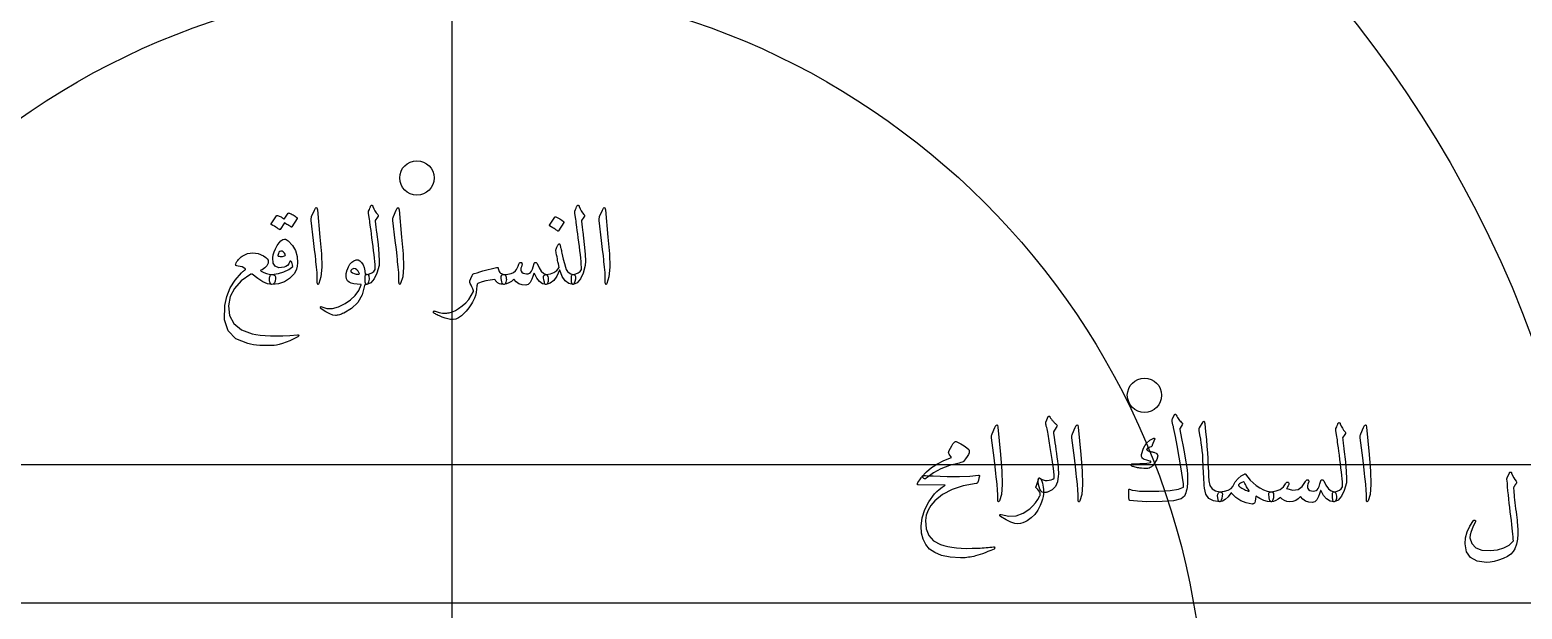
# Model space of a CAD drawing. Header units: millimetres. Extents: x -91 to 91, y -91 to 116.
# Drawn here: x -19.7 to 49.9, y 5.9 to 32.9 of the extents above; entities that cross this region are included whole.
import ezdxf

# ---------------------------------------------------------------- set-up
doc = ezdxf.new("R2010")
doc.units = ezdxf.units.MM
for name, color, linetype in [('ENGRAVE', 7, 'Continuous'), ('ENGRAVE_FINE', 8, 'Continuous'), ('TEXT', 5, 'Continuous')]:
    doc.layers.add(name, color=color, linetype=linetype)

msp = doc.modelspace()

# ---------------------------------------------------------------- linework, layer by layer
at = {"layer": 'ENGRAVE'}
msp.add_lwpolyline([(0, -81.9), (0, 81.9)], dxfattribs=at)
msp.add_lwpolyline([(0, -81.9), (0, 81.9)], dxfattribs=at)
for centre, radius in [((0, 0), 90.5359), ((0, 0), 88.1535), ((0, 0), 83.7291), ((0, 0), 81.9), ((0, 23.4034), 58.4966), ((0, 0), 53.6109), ((0, 0), 35.0931), ((-1.6431, 25.9652), 0.8), ((32.2691, 15.8302), 0.8)]:
    msp.add_circle(centre, radius, dxfattribs=at)
msp.add_arc((0, 87.485), 102.6048, 219.725372, 320.274628, dxfattribs=at)
at = {"layer": 'ENGRAVE_FINE'}
for points in [[(70.1335, 12.5914), (-70.1335, 12.5914)], [(62.5216, 6.129), (-62.5216, 6.129)]]:
    msp.add_lwpolyline(points, dxfattribs=at)
at = {"layer": 'TEXT'}
for points in [[(-6.4194, 24.4618), (-6.37, 24.5573), (-6.3303, 24.5909), (-6.3003, 24.5625), (-6.2799, 24.4721), (-6.1611, 23.2063), (-6.0904, 22.4294), (-6.0746, 21.8088), (-6.1136, 21.3444), (-6.2076, 21.0364), (-6.2247, 21.0112), (-6.2399, 20.9976), (-6.2531, 20.9957), (-6.2644, 21.0054), (-6.2735, 21.0206), (-6.2799, 21.0403), (-6.2838, 21.0645), (-6.2851, 21.0932), (-6.2851, 21.317), (-6.2954, 21.5543), (-6.3161, 21.8052), (-6.3471, 22.0697), (-6.3539, 22.1388), (-6.3742, 22.3254), (-6.4081, 22.6296), (-6.4556, 23.0513), (-6.5693, 23.9864), (-6.5718, 24.0362), (-6.5693, 24.082), (-6.5615, 24.124), (-6.5486, 24.1621)], [(-3.893, 24.4101), (-3.8582, 24.4944), (-3.831, 24.5612), (-3.8117, 24.6106), (-3.8, 24.6426), (-3.791, 24.6629), (-3.7794, 24.6774), (-3.7652, 24.6862), (-3.7484, 24.6891), (-3.7293, 24.6858), (-3.7135, 24.6762), (-3.7009, 24.66), (-3.6916, 24.6374), (-3.6486, 24.5267), (-3.5973, 24.4269), (-3.5375, 24.3381), (-3.4694, 24.2603), (-3.4503, 24.2354), (-3.4449, 24.2073), (-3.4529, 24.176), (-3.4746, 24.1414), (-3.5882, 23.9813), (-3.5805, 23.9096), (-3.5727, 23.8392), (-3.565, 23.7701), (-3.5572, 23.7023), (-3.5495, 23.6358), (-3.5417, 23.5705), (-3.534, 23.5066), (-3.5262, 23.444), (-3.4549, 22.864), (-3.4113, 22.4107), (-3.3954, 22.0839), (-3.4074, 21.8837), (-3.5049, 21.5204), (-3.6321, 21.2521), (-3.7891, 21.0787), (-3.9757, 21.0002), (-3.9809, 21.0002), (-3.986, 21.0002), (-3.9912, 21.0002), (-3.9964, 21.0002), (-4.027, 21.0293), (-4.0467, 21.0958), (-4.0555, 21.1998), (-4.0532, 21.3412), (-4.0484, 21.3935), (-4.0338, 21.4316), (-4.0096, 21.4555), (-3.9757, 21.4652), (-3.8446, 21.4914), (-3.7355, 21.5388), (-3.6483, 21.6076), (-3.5831, 21.6977), (-3.5874, 21.8059), (-3.5953, 21.9289), (-3.6068, 22.0668), (-3.6218, 22.2195), (-3.64, 22.3865), (-3.6612, 22.567), (-3.6853, 22.761), (-3.7122, 22.9686), (-3.7371, 23.1727), (-3.76, 23.3561), (-3.781, 23.5189), (-3.8, 23.661), (-3.8165, 23.7824), (-3.8298, 23.8831), (-3.8398, 23.9632), (-3.8465, 24.0226), (-3.8982, 24.3171), (-3.8998, 24.3462), (-3.8995, 24.3713), (-3.8972, 24.3926), (-3.893, 24.4101)], [(-2.6118, 24.4618), (-2.5624, 24.5573), (-2.5226, 24.5909), (-2.4926, 24.5625), (-2.4723, 24.4721), (-2.3534, 23.2063), (-2.2827, 22.4294), (-2.2669, 21.8088), (-2.306, 21.3444), (-2.3999, 21.0364), (-2.4171, 21.0112), (-2.4322, 20.9976), (-2.4455, 20.9957), (-2.4568, 21.0054), (-2.4658, 21.0206), (-2.4723, 21.0403), (-2.4761, 21.0645), (-2.4774, 21.0932), (-2.4774, 21.317), (-2.4878, 21.5543), (-2.5084, 21.8052), (-2.5394, 22.0697), (-2.5462, 22.1388), (-2.5666, 22.3254), (-2.6005, 22.6296), (-2.6479, 23.0513), (-2.7616, 23.9864), (-2.7642, 24.0362), (-2.7616, 24.082), (-2.7538, 24.124), (-2.7409, 24.1621)], [(5.7217, 24.4101), (5.7566, 24.4944), (5.7837, 24.5612), (5.8031, 24.6106), (5.8147, 24.6426), (5.8238, 24.6629), (5.8354, 24.6774), (5.8496, 24.6862), (5.8664, 24.6891), (5.8854, 24.6858), (5.9013, 24.6762), (5.9139, 24.66), (5.9232, 24.6374), (5.9662, 24.5267), (6.0175, 24.4269), (6.0772, 24.3381), (6.1454, 24.2603), (6.1644, 24.2354), (6.1699, 24.2073), (6.1618, 24.176), (6.1402, 24.1414), (6.0265, 23.9813), (6.0343, 23.9096), (6.042, 23.8392), (6.0498, 23.7701), (6.0575, 23.7023), (6.0653, 23.6358), (6.073, 23.5705), (6.0808, 23.5066), (6.0885, 23.444), (6.1599, 22.864), (6.2035, 22.4107), (6.2193, 22.0839), (6.2074, 21.8837), (6.1099, 21.5204), (5.9826, 21.2521), (5.8257, 21.0787), (5.6391, 21.0002), (5.6339, 21.0002), (5.6287, 21.0002), (5.6236, 21.0002), (5.6184, 21.0002), (5.5877, 21.0293), (5.568, 21.0958), (5.5593, 21.1998), (5.5616, 21.3412), (5.5664, 21.3935), (5.5809, 21.4316), (5.6052, 21.4555), (5.6391, 21.4652), (5.7702, 21.4914), (5.8793, 21.5388), (5.9665, 21.6076), (6.0317, 21.6977), (6.0274, 21.8059), (6.0194, 21.9289), (6.008, 22.0668), (5.993, 22.2195), (5.9747, 22.3865), (5.9536, 22.567), (5.9295, 22.761), (5.9025, 22.9686), (5.8777, 23.1727), (5.8548, 23.3561), (5.8338, 23.5189), (5.8147, 23.661), (5.7983, 23.7824), (5.785, 23.8831), (5.775, 23.9632), (5.7682, 24.0226), (5.7166, 24.3171), (5.7149, 24.3462), (5.7153, 24.3713), (5.7175, 24.3926), (5.7217, 24.4101)], [(7.003, 24.4618), (7.0524, 24.5573), (7.0921, 24.5909), (7.1222, 24.5625), (7.1425, 24.4721), (7.2613, 23.2063), (7.332, 22.4294), (7.3479, 21.8088), (7.3088, 21.3444), (7.2148, 21.0364), (7.1977, 21.0112), (7.1825, 20.9976), (7.1693, 20.9957), (7.158, 21.0054), (7.149, 21.0206), (7.1425, 21.0403), (7.1386, 21.0645), (7.1373, 21.0932), (7.1373, 21.317), (7.127, 21.5543), (7.1063, 21.8052), (7.0753, 22.0697), (7.0686, 22.1388), (7.0482, 22.3254), (7.0143, 22.6296), (6.9668, 23.0513), (6.8532, 23.9864), (6.8506, 24.0362), (6.8532, 24.082), (6.8609, 24.124), (6.8738, 24.1621)], [(-7.6439, 24.3171), (-7.6374, 24.3235), (-7.6284, 24.3274), (-7.6168, 24.3287), (-7.6026, 24.3274), (-7.5517, 24.3084), (-7.5025, 24.2874), (-7.4548, 24.2645), (-7.4088, 24.2396), (-7.3641, 24.2125), (-7.3203, 24.1828), (-7.2776, 24.1505), (-7.2357, 24.1156), (-7.2277, 24.1049), (-7.2241, 24.0936), (-7.2251, 24.0817), (-7.2306, 24.0691), (-7.4786, 23.6764), (-7.4853, 23.6713), (-7.4954, 23.6713), (-7.5086, 23.6764), (-7.5251, 23.6868), (-7.5364, 23.6963), (-7.5548, 23.7094), (-7.5803, 23.726), (-7.6129, 23.7462), (-7.6529, 23.7703), (-7.7007, 23.7985), (-7.7563, 23.831), (-7.8195, 23.8676), (-8.0159, 23.5628), (-8.0249, 23.5534), (-8.0365, 23.5512), (-8.0507, 23.556), (-8.0675, 23.568), (-8.0821, 23.5783), (-8.105, 23.5938), (-8.1363, 23.6145), (-8.176, 23.6403), (-8.2248, 23.6713), (-8.2832, 23.7074), (-8.3514, 23.7488), (-8.4292, 23.7953), (-8.4373, 23.803), (-8.4408, 23.8108), (-8.4398, 23.8185), (-8.4344, 23.8263), (-8.1812, 24.2034), (-8.1747, 24.2099), (-8.1657, 24.2138), (-8.1541, 24.2151), (-8.1399, 24.2138), (-8.0966, 24.1997), (-8.0546, 24.1834), (-8.0139, 24.1648), (-7.9745, 24.144), (-7.9364, 24.1212), (-7.8996, 24.0969), (-7.8641, 24.0709), (-7.8299, 24.0433)], [(4.7866, 24.1363), (4.7931, 24.1427), (4.8021, 24.1466), (4.8137, 24.1479), (4.8279, 24.1466), (4.9283, 24.1059), (5.023, 24.0562), (5.1118, 23.9974), (5.1947, 23.9296), (5.2028, 23.9193), (5.2064, 23.9089), (5.2054, 23.8986), (5.1999, 23.8883), (4.9571, 23.4956), (4.948, 23.4863), (4.9364, 23.484), (4.9222, 23.4888), (4.9054, 23.5008), (4.8909, 23.5111), (4.868, 23.5266), (4.8366, 23.5473), (4.7969, 23.5731), (4.7482, 23.6041), (4.6897, 23.6403), (4.6216, 23.6816), (4.5438, 23.7281), (4.5334, 23.7359), (4.5283, 23.7436), (4.5283, 23.7514), (4.5334, 23.7591)], [(-7.8092, 23.1133), (-7.7737, 23.1081), (-7.7343, 23.0926), (-7.691, 23.0668), (-7.6439, 23.0306), (-7.4421, 22.8156), (-7.3016, 22.5734), (-7.2225, 22.3041), (-7.2047, 22.0077), (-7.2206, 21.8533), (-7.2525, 21.7158), (-7.3006, 21.595), (-7.3649, 21.491), (-7.5732, 21.2763), (-7.8157, 21.1229), (-8.0924, 21.0309), (-8.4034, 21.0002), (-8.4347, 21.0077), (-8.4615, 21.0299), (-8.4838, 21.0671), (-8.5015, 21.1191), (-8.5081, 21.1478), (-8.5125, 21.1772), (-8.5146, 21.2072), (-8.5144, 21.2379), (-8.5127, 21.2682), (-8.5099, 21.2973), (-8.5062, 21.3251), (-8.5015, 21.3515), (-8.4876, 21.3974), (-8.4666, 21.4316), (-8.4386, 21.4542), (-8.4034, 21.4652), (-8.1005, 21.5059), (-7.8376, 21.5815), (-7.6148, 21.6919), (-7.4321, 21.8372), (-7.4408, 21.9098), (-7.4514, 21.9676), (-7.464, 22.0106), (-7.4786, 22.0387), (-7.496, 22.0629), (-7.5121, 22.0787), (-7.527, 22.0862), (-7.5406, 22.0852), (-7.5499, 22.082), (-7.5573, 22.0774), (-7.5628, 22.0716), (-7.5664, 22.0645), (-7.6161, 21.9625), (-7.6775, 21.8837), (-7.7504, 21.8282), (-7.835, 21.7959), (-8.0808, 21.7768), (-8.2497, 21.8437), (-8.3417, 21.9964), (-8.3569, 22.235), (-8.3362, 22.3719), (-8.2949, 22.514), (-8.2329, 22.6612), (-8.1502, 22.8137), (-8.063, 22.9448), (-7.9771, 23.0384), (-7.8925, 23.0946), (-7.8092, 23.1133)], [(-8.7908, 22.328), (-8.6898, 22.2586), (-8.6191, 22.1898), (-8.5787, 22.1217), (-8.5687, 22.0542), (-8.5777, 21.9909), (-8.5997, 21.9302), (-8.6346, 21.8721), (-8.6823, 21.8165), (-8.7372, 21.7658), (-8.7934, 21.7222), (-8.8509, 21.6858), (-8.9097, 21.6564), (-8.9248, 21.6502), (-8.929, 21.6422), (-8.9223, 21.6321), (-8.9045, 21.6202), (-8.7802, 21.5543), (-8.6552, 21.5065), (-8.5296, 21.4768), (-8.4034, 21.4652), (-8.3207, 21.4497), (-8.2639, 21.4135), (-8.2329, 21.3567), (-8.2277, 21.2792), (-8.2464, 21.1572), (-8.2819, 21.07), (-8.3343, 21.0177), (-8.4034, 21.0002), (-8.5984, 21.0299), (-8.8167, 21.1191), (-9.0582, 21.2676), (-9.323, 21.4755), (-9.3388, 21.4833), (-9.3553, 21.4859), (-9.3724, 21.4833), (-9.3901, 21.4755), (-9.829, 21.1646), (-10.1483, 20.8155), (-10.3482, 20.4284), (-10.4286, 20.0031), (-10.3769, 19.5417), (-10.1754, 19.17), (-9.8241, 18.8881), (-9.323, 18.696), (-9.1475, 18.6589), (-8.9465, 18.6301), (-8.72, 18.6098), (-8.4679, 18.5978), (-8.1907, 18.5949), (-7.8886, 18.6017), (-7.5617, 18.6182), (-7.2099, 18.6443), (-7.1847, 18.6469), (-7.166, 18.6443), (-7.1537, 18.6366), (-7.1479, 18.6237), (-7.1489, 18.6078), (-7.1569, 18.5914), (-7.1721, 18.5743), (-7.1944, 18.5565), (-7.2884, 18.5), (-7.4101, 18.439), (-7.5596, 18.3734), (-7.7369, 18.3033), (-7.9132, 18.2397), (-8.065, 18.1936), (-8.1922, 18.1648), (-8.2949, 18.1535), (-8.4702, 18.1458), (-8.6397, 18.1432), (-8.8034, 18.1458), (-8.9613, 18.1535), (-9.1131, 18.1664), (-9.2584, 18.1845), (-9.3973, 18.2078), (-9.5296, 18.2362), (-10.0747, 18.4635), (-10.4338, 18.8355), (-10.6068, 19.3521), (-10.5939, 20.0134), (-10.4993, 20.4416), (-10.3395, 20.8375), (-10.1144, 21.2011), (-9.8241, 21.5324), (-9.7968, 21.5569), (-9.7718, 21.5789), (-9.7491, 21.5982), (-9.7286, 21.615), (-9.7103, 21.6299), (-9.6943, 21.6435), (-9.6806, 21.6557), (-9.6691, 21.6667), (-9.6481, 21.6858), (-9.6368, 21.7016), (-9.6352, 21.7142), (-9.6433, 21.7235), (-9.7124, 21.7742), (-9.7905, 21.8127), (-9.8777, 21.8388), (-9.974, 21.8527), (-10.0353, 21.8643), (-10.0747, 21.8837), (-10.0921, 21.9108), (-10.0876, 21.9457), (-10.0602, 22.0056), (-10.0295, 22.0613), (-9.9956, 22.1128), (-9.9585, 22.1601), (-9.9184, 22.2038), (-9.8758, 22.2447), (-9.8306, 22.2826), (-9.7828, 22.3177), (-9.5367, 22.4346), (-9.2894, 22.4752), (-9.0408, 22.4397), (-8.7908, 22.328)], [(-7.9797, 22.5553), (-8.031, 22.5408), (-8.0714, 22.5024), (-8.1008, 22.4401), (-8.1192, 22.3538), (-8.1189, 22.3403), (-8.1179, 22.3306), (-8.1163, 22.3248), (-8.114, 22.3228), (-8.062, 22.3102), (-8.0094, 22.3035), (-7.9561, 22.3025), (-7.9022, 22.3073), (-7.8547, 22.3174), (-7.8157, 22.3319), (-7.785, 22.3509), (-7.7627, 22.3745), (-7.8208, 22.4575), (-7.8764, 22.5153), (-7.9293, 22.5479), (-7.9797, 22.5553)], [(4.8331, 22.5915), (4.8344, 22.6144), (4.8434, 22.647), (4.8602, 22.6893), (4.8848, 22.7413), (4.9109, 22.7907), (4.9325, 22.8304), (4.9497, 22.8605), (4.9623, 22.8808), (4.9861, 22.897), (5.0062, 22.8937), (5.0223, 22.8711), (5.0346, 22.8292), (5.0406, 22.8006), (5.0481, 22.7665), (5.0573, 22.727), (5.0682, 22.6819), (5.08, 22.6317), (5.0921, 22.5766), (5.1045, 22.5167), (5.1172, 22.452), (5.1783, 22.1821), (5.2322, 21.9664), (5.279, 21.8049), (5.3187, 21.6977), (5.3775, 21.6037), (5.4505, 21.5337), (5.5377, 21.4875), (5.6391, 21.4652), (5.6681, 21.4594), (5.6933, 21.4471), (5.7146, 21.4284), (5.7321, 21.4032), (5.7463, 21.3703), (5.7527, 21.3335), (5.7514, 21.2928), (5.7424, 21.2482), (5.7185, 21.1397), (5.6933, 21.0622), (5.6668, 21.0157), (5.6391, 21.0002), (5.434, 21.0451), (5.2632, 21.1694), (5.1266, 21.3732), (5.0243, 21.6564), (5.0194, 21.6664), (5.0152, 21.6706), (5.0117, 21.669), (5.0088, 21.6615), (4.8841, 21.3877), (4.7375, 21.1862), (4.569, 21.0571), (4.3784, 21.0002), (4.3568, 21.0022), (4.3384, 21.0131), (4.3232, 21.0332), (4.3113, 21.0622), (4.3006, 21.1039), (4.2893, 21.1565), (4.2774, 21.2201), (4.2648, 21.2947), (4.2622, 21.3674), (4.2803, 21.42), (4.319, 21.4526), (4.3784, 21.4652), (4.577, 21.4907), (4.744, 21.5517), (4.8793, 21.6483), (4.9829, 21.7804), (4.9849, 21.7972), (4.9803, 21.832), (4.9694, 21.885), (4.9519, 21.956), (4.9411, 21.9999), (4.9293, 22.0542), (4.9166, 22.1188), (4.9028, 22.1937), (4.8878, 22.2786), (4.8712, 22.3732), (4.853, 22.4775), (4.8331, 22.5915)], [(-4.079, 20.9434), (-4.2001, 20.5181), (-4.4032, 20.162), (-4.6884, 19.8749), (-5.0555, 19.657), (-5.1068, 19.6348), (-5.1575, 19.615), (-5.2076, 19.5974), (-5.257, 19.582), (-5.3054, 19.5693), (-5.3526, 19.5594), (-5.3984, 19.5525), (-5.443, 19.5485), (-5.5541, 19.5643), (-5.7013, 19.6221), (-5.8847, 19.7219), (-6.1043, 19.8636), (-6.1279, 19.884), (-6.1417, 19.9036), (-6.1459, 19.9227), (-6.1404, 19.9411), (-6.1282, 19.9553), (-6.112, 19.9618), (-6.092, 19.9605), (-6.0681, 19.9514), (-5.8398, 19.8775), (-5.5838, 19.8778), (-5.2999, 19.9524), (-4.9883, 20.1013), (-4.7339, 20.274), (-4.5234, 20.4771), (-4.3567, 20.7106), (-4.234, 20.9744), (-4.235, 20.9838), (-4.2379, 20.9912), (-4.2427, 20.9967), (-4.2495, 21.0002), (-4.4274, 21.0106), (-4.5789, 21.0312), (-4.7039, 21.0622), (-4.8023, 21.1036), (-4.8785, 21.1675), (-4.9263, 21.256), (-4.9457, 21.369), (-4.9367, 21.5065), (-4.9338, 21.5248), (-4.9302, 21.5434), (-4.926, 21.5622), (-4.9212, 21.5815), (-4.9157, 21.6013), (-4.9095, 21.6221), (-4.9028, 21.6439), (-4.8953, 21.6667), (-4.8346, 21.8143), (-4.761, 21.9366), (-4.6745, 22.0338), (-4.575, 22.1058), (-4.4733, 22.1452), (-4.38, 22.1446), (-4.2951, 22.1039), (-4.2185, 22.0232), (-4.1517, 21.9108), (-4.101, 21.7804), (-4.0664, 21.6318), (-4.048, 21.4652), (-4.0379, 21.4654), (-4.028, 21.4659), (-4.0185, 21.4667), (-4.0093, 21.4678), (-4.0001, 21.4689), (-3.9906, 21.4697), (-3.9807, 21.4702), (-3.9705, 21.4704), (-3.9357, 21.4629), (-3.9085, 21.4407), (-3.8892, 21.4035), (-3.8775, 21.3515), (-3.8727, 21.2944), (-3.8737, 21.2366), (-3.8805, 21.1781), (-3.893, 21.1191), (-3.9095, 21.0671), (-3.9279, 21.0299), (-3.9483, 21.0077), (-3.9705, 21.0002), (-4.0687, 21.0002), (-4.0693, 20.9909), (-4.0713, 20.9783), (-4.0745, 20.9624), (-4.079, 20.9434)], [(-4.327, 21.522), (-4.3813, 21.6167), (-4.4407, 21.6835), (-4.5053, 21.7226), (-4.575, 21.7339), (-4.6167, 21.7229), (-4.6538, 21.7054), (-4.6864, 21.6816), (-4.7145, 21.6512), (-4.7236, 21.6351), (-4.7248, 21.6176), (-4.7184, 21.5989), (-4.7042, 21.5789), (-4.6509, 21.532), (-4.5737, 21.5001), (-4.4727, 21.483), (-4.3477, 21.4807), (-4.3348, 21.4833), (-4.327, 21.491), (-4.3244, 21.504), (-4.327, 21.522)], [(2.4255, 21.0002), (2.3445, 21.0038), (2.2718, 21.0144), (2.2076, 21.0322), (2.1517, 21.0571), (2.1267, 21.0713), (2.1033, 21.0881), (2.0815, 21.1074), (2.0613, 21.1294), (2.0421, 21.1533), (2.0232, 21.1785), (2.0046, 21.2049), (1.9864, 21.2327), (1.7707, 21.2004), (1.5731, 21.1604), (1.3935, 21.1126), (1.2321, 21.0571), (1.1982, 21.038), (1.174, 21.0119), (1.1594, 20.9786), (1.1546, 20.9382), (1.1417, 20.7726), (1.1184, 20.6218), (1.0848, 20.4858), (1.0409, 20.3648), (0.9975, 20.2701), (0.9499, 20.1775), (0.898, 20.0867), (0.842, 19.9979), (0.7818, 19.9114), (0.7174, 19.8274), (0.6488, 19.7461), (0.5759, 19.6673), (0.4342, 19.5339), (0.2982, 19.4387), (0.1681, 19.3815), (0.0438, 19.3625), (-0.0754, 19.3692), (-0.2003, 19.3896), (-0.3311, 19.4235), (-0.4677, 19.471), (-0.5345, 19.4989), (-0.5956, 19.5259), (-0.6508, 19.5518), (-0.7002, 19.5769), (-0.7441, 19.6006), (-0.7828, 19.6227), (-0.8164, 19.6432), (-0.8448, 19.6621), (-0.862, 19.6783), (-0.872, 19.6957), (-0.8749, 19.7144), (-0.8707, 19.7344), (-0.8603, 19.7509), (-0.8448, 19.759), (-0.8242, 19.7587), (-0.7983, 19.7499), (-0.6973, 19.7135), (-0.6059, 19.6867), (-0.5242, 19.6695), (-0.4522, 19.6621), (-0.4149, 19.6602), (-0.3753, 19.6595), (-0.3335, 19.6602), (-0.2894, 19.6621), (-0.2431, 19.6653), (-0.1945, 19.6699), (-0.1437, 19.6757), (-0.0905, 19.6828), (0.0218, 19.7138), (0.1523, 19.7758), (0.3008, 19.8688), (0.4674, 19.9928), (0.6318, 20.1394), (0.7736, 20.3002), (0.8927, 20.4752), (0.9893, 20.6644), (0.9931, 20.6722), (0.9944, 20.6799), (0.9931, 20.6877), (0.9893, 20.6954), (0.9602, 20.7962), (0.9247, 20.8866), (0.8827, 20.9666), (0.8343, 21.0364), (0.8207, 21.0816), (0.8317, 21.1604), (0.8672, 21.2728), (0.9273, 21.4187), (0.945, 21.4471), (0.9673, 21.4704), (0.9941, 21.4885), (1.0254, 21.5014), (1.1614, 21.5443), (1.2954, 21.5853), (1.4274, 21.6244), (1.5576, 21.6615), (1.6864, 21.6964), (1.8146, 21.7287), (1.9421, 21.7584), (2.069, 21.7855), (2.0994, 21.7888), (2.1233, 21.7829), (2.1407, 21.7681), (2.1517, 21.7442), (2.162, 21.6899), (2.1775, 21.6409), (2.1982, 21.597), (2.224, 21.5582), (2.2579, 21.5272), (2.3028, 21.5014), (2.3587, 21.4807), (2.4255, 21.4652), (2.4585, 21.4513), (2.4849, 21.4252), (2.505, 21.3867), (2.5185, 21.336), (2.5256, 21.2792), (2.5263, 21.2224), (2.5205, 21.1656), (2.5082, 21.1087), (2.4914, 21.0613), (2.472, 21.0274), (2.4501, 21.007), (2.4255, 21.0002)], [(2.4152, 21.4652), (2.5941, 21.4755), (2.7433, 21.5065), (2.8627, 21.5582), (2.9525, 21.6305), (2.9932, 21.687), (3.0326, 21.7584), (3.0707, 21.8446), (3.1075, 21.9457), (3.1211, 21.9757), (3.1359, 21.9986), (3.1521, 22.0145), (3.1695, 22.0232), (3.1915, 22.0277), (3.2108, 22.0258), (3.2276, 22.0174), (3.2418, 22.0025), (3.2541, 21.9806), (3.2599, 21.956), (3.2593, 21.9289), (3.2522, 21.8992), (3.2257, 21.8227), (3.2082, 21.7584), (3.1998, 21.7064), (3.2005, 21.6667), (3.2179, 21.6102), (3.2547, 21.5647), (3.3109, 21.5301), (3.3865, 21.5065), (3.4704, 21.4956), (3.5415, 21.4988), (3.5996, 21.5162), (3.6448, 21.5479), (3.6926, 21.6115), (3.7378, 21.7042), (3.7804, 21.8259), (3.8205, 21.9767), (3.8266, 21.9948), (3.8398, 22.0077), (3.8602, 22.0154), (3.8876, 22.018), (3.9135, 22.0154), (3.9341, 22.0077), (3.9496, 21.9948), (3.96, 21.9767), (4.0543, 21.7645), (4.1563, 21.6086), (4.2661, 21.5088), (4.3836, 21.4652), (4.4104, 21.4529), (4.434, 21.4213), (4.4543, 21.3703), (4.4714, 21.2999), (4.4785, 21.244), (4.4792, 21.1901), (4.4734, 21.1381), (4.4611, 21.0881), (4.4466, 21.0496), (4.4288, 21.0222), (4.4078, 21.0057), (4.3836, 21.0002), (4.2176, 21.0322), (4.071, 21.1281), (3.9438, 21.2879), (3.836, 21.5117), (3.8305, 21.5233), (3.8243, 21.5272), (3.8176, 21.5233), (3.8101, 21.5117), (3.764, 21.3687), (3.7184, 21.2495), (3.6735, 21.1543), (3.6293, 21.0829), (3.5857, 21.0348), (3.5376, 20.9989), (3.485, 20.9754), (3.4278, 20.9641), (3.258, 20.9754), (3.1101, 21.0248), (2.9841, 21.1123), (2.8802, 21.2379), (2.762, 21.1378), (2.6451, 21.0648), (2.5295, 21.019), (2.4152, 21.0002), (2.3858, 21.0073), (2.3597, 21.0286), (2.3367, 21.0642), (2.317, 21.1139), (2.2825, 21.2676), (2.2873, 21.3774), (2.3316, 21.4433), (2.4152, 21.4652)], [(27.8182, 14.8589), (27.8305, 14.8563), (27.8414, 14.8486), (27.8511, 14.8356), (27.8595, 14.8176), (27.8724, 14.7901), (27.8957, 14.7543), (27.9293, 14.71), (27.9732, 14.6574), (27.9987, 14.6295), (28.0236, 14.6025), (28.0478, 14.5765), (28.0713, 14.5515), (28.0946, 14.5277), (28.1178, 14.5056), (28.1411, 14.4851), (28.1643, 14.4662), (28.1853, 14.4398), (28.1915, 14.4068), (28.1827, 14.3674), (28.1592, 14.3216), (28.0248, 14.1201), (28.0318, 14.0503), (28.0423, 13.9651), (28.0563, 13.8643), (28.0739, 13.7481), (28.0941, 13.6157), (28.1159, 13.4665), (28.1393, 13.3006), (28.1643, 13.1178), (28.1905, 12.9363), (28.2121, 12.7691), (28.2292, 12.616), (28.2418, 12.4772), (28.2502, 12.3525), (28.2547, 12.2421), (28.2554, 12.1459), (28.2522, 12.0638), (28.2073, 11.7848), (28.114, 11.5679), (27.9722, 11.4129), (27.782, 11.3199), (27.7515, 11.3105), (27.722, 11.3031), (27.6934, 11.2976), (27.6658, 11.294), (27.6391, 11.2921), (27.6135, 11.2915), (27.5888, 11.2921), (27.565, 11.294), (27.4975, 11.3163), (27.4397, 11.3677), (27.3916, 11.4481), (27.3532, 11.5575), (27.3267, 11.6747), (27.3145, 11.7784), (27.3164, 11.8685), (27.3325, 11.945), (27.3383, 11.9586), (27.3455, 11.9683), (27.3538, 11.9741), (27.3635, 11.976), (27.3758, 11.9747), (27.3868, 11.9708), (27.3965, 11.9644), (27.4049, 11.9553), (27.4717, 11.9105), (27.5482, 11.8791), (27.6345, 11.8614), (27.7304, 11.8572), (27.8308, 11.8675), (27.9202, 11.8882), (27.9987, 11.9192), (28.0662, 11.9605), (28.06, 12.1161), (28.0261, 12.4074), (27.9645, 12.8343), (27.875, 13.3968), (27.7717, 14.0219), (27.7581, 14.1049), (27.7433, 14.1834), (27.7271, 14.2573), (27.7097, 14.3267), (27.7002, 14.3615), (27.6923, 14.3933), (27.686, 14.4222), (27.6813, 14.4482), (27.6776, 14.4709), (27.6742, 14.4901), (27.6711, 14.5058), (27.6684, 14.5179), (27.6651, 14.545), (27.6658, 14.5696), (27.6703, 14.5915), (27.6787, 14.6109), (27.782, 14.8331), (27.7901, 14.8444), (27.7988, 14.8524), (27.8082, 14.8573), (27.8182, 14.8589)], [(33.7493, 14.9054), (33.7783, 14.85), (33.8087, 14.7975), (33.8403, 14.748), (33.8733, 14.7013), (33.9078, 14.6576), (33.9443, 14.6167), (33.9827, 14.5788), (34.0231, 14.5437), (34.0386, 14.524), (34.0438, 14.5011), (34.0386, 14.475), (34.0231, 14.4456), (33.9301, 14.2906), (33.9211, 14.2738), (33.9146, 14.2596), (33.9107, 14.248), (33.9094, 14.2389), (33.9944, 13.8199), (34.0683, 13.4413), (34.1313, 13.1031), (34.1833, 12.8052), (34.2239, 12.548), (34.253, 12.3318), (34.2704, 12.1567), (34.2762, 12.0225), (34.2762, 11.7693), (34.2717, 11.6891), (34.2633, 11.6085), (34.2511, 11.5277), (34.2349, 11.4464), (34.2146, 11.3649), (34.1897, 11.2831), (34.1603, 11.2009), (34.1264, 11.1184), (33.9708, 10.996), (33.6279, 10.913), (33.0977, 10.8694), (32.3802, 10.8652), (32.1561, 10.873), (31.9488, 10.8859), (31.7582, 10.904), (31.5845, 10.9272), (31.5687, 10.934), (31.5574, 10.944), (31.5506, 10.9572), (31.5484, 10.9737), (31.5437, 11.0528), (31.54, 11.1248), (31.5372, 11.1897), (31.5354, 11.2475), (31.5346, 11.2989), (31.5348, 11.3444), (31.5359, 11.3841), (31.538, 11.418), (31.5403, 11.4371), (31.5471, 11.4477), (31.5584, 11.45), (31.5742, 11.4439), (31.695, 11.4074), (31.8506, 11.3806), (32.0411, 11.3635), (32.2665, 11.356), (32.9398, 11.3564), (33.4664, 11.3883), (33.8465, 11.4519), (34.0799, 11.5472), (34.0796, 11.7044), (34.0476, 11.9902), (33.984, 12.4045), (33.8888, 12.9473), (33.789, 13.4907), (33.7118, 13.9018), (33.6572, 14.1805), (33.6253, 14.3267), (33.6153, 14.3668), (33.6059, 14.4042), (33.5972, 14.4391), (33.5891, 14.4714), (33.5817, 14.5008), (33.5749, 14.5269), (33.5688, 14.5499), (33.5633, 14.5696), (33.5542, 14.6125), (33.5529, 14.6535), (33.5594, 14.6926), (33.5736, 14.7297), (33.6718, 14.9261), (33.6798, 14.9393), (33.6886, 14.948), (33.6979, 14.9522), (33.7079, 14.9519), (33.7202, 14.9451), (33.7312, 14.9351), (33.7409, 14.9219), (33.7493, 14.9054)], [(34.9996, 14.5851), (35.0096, 14.6006), (35.0189, 14.6109), (35.0276, 14.6161), (35.0357, 14.6161), (35.048, 14.6093), (35.059, 14.5889), (35.0687, 14.555), (35.077, 14.5076), (35.1197, 14.1217), (35.1545, 13.7649), (35.1817, 13.4371), (35.201, 13.1385), (35.2135, 12.883), (35.2249, 12.6541), (35.2354, 12.4516), (35.245, 12.2757), (35.2532, 12.1262), (35.2598, 12.0031), (35.2648, 11.9066), (35.2682, 11.8365), (35.3141, 11.6266), (35.4155, 11.4723), (35.5724, 11.3735), (35.7849, 11.3302), (35.8439, 11.3147), (35.8817, 11.2785), (35.8982, 11.2217), (35.8933, 11.1442), (35.8691, 11.0222), (35.843, 10.935), (35.8149, 10.8827), (35.7849, 10.8652), (35.4858, 10.9046), (35.2656, 11.0228), (35.1242, 11.2198), (35.0615, 11.4955), (35.0517, 11.6274), (35.0428, 11.7597), (35.0349, 11.8922), (35.028, 12.0251), (35.0217, 12.1583), (35.0157, 12.2918), (35.01, 12.4256), (35.0047, 12.5598), (34.995, 12.8157), (34.9815, 13.0461), (34.964, 13.251), (34.9427, 13.4304), (34.9175, 13.6026), (34.8885, 13.7862), (34.8555, 13.9811), (34.8187, 14.1872), (34.8139, 14.2244), (34.8149, 14.2583), (34.8216, 14.289), (34.8342, 14.3164)], [(25.2918, 14.3267), (25.3412, 14.4223), (25.3809, 14.4559), (25.4109, 14.4275), (25.4313, 14.3371), (25.5501, 13.0713), (25.6208, 12.2944), (25.6366, 11.6738), (25.5976, 11.2094), (25.5036, 10.9014), (25.4865, 10.8762), (25.4713, 10.8626), (25.4581, 10.8607), (25.4468, 10.8704), (25.4377, 10.8856), (25.4313, 10.9053), (25.4274, 10.9295), (25.4261, 10.9582), (25.4261, 11.182), (25.4158, 11.4193), (25.3951, 11.6702), (25.3641, 11.9347), (25.3573, 12.0038), (25.337, 12.1904), (25.3031, 12.4946), (25.2556, 12.9163), (25.142, 13.8514), (25.1394, 13.9012), (25.142, 13.947), (25.1497, 13.989), (25.1626, 14.0271)], [(29.0375, 14.3267), (29.0869, 14.4223), (29.1266, 14.4559), (29.1566, 14.4275), (29.177, 14.3371), (29.2958, 13.0713), (29.3665, 12.2944), (29.3823, 11.6738), (29.3433, 11.2094), (29.2493, 10.9014), (29.2322, 10.8762), (29.217, 10.8626), (29.2038, 10.8607), (29.1925, 10.8704), (29.1834, 10.8856), (29.177, 10.9053), (29.1731, 10.9295), (29.1718, 10.9582), (29.1718, 11.182), (29.1615, 11.4193), (29.1408, 11.6702), (29.1098, 11.9347), (29.103, 12.0038), (29.0827, 12.1904), (29.0488, 12.4946), (29.0013, 12.9163), (28.8876, 13.8514), (28.8851, 13.9012), (28.8876, 13.947), (28.8954, 13.989), (28.9083, 14.0271)], [(41.1941, 14.2751), (41.229, 14.3594), (41.2561, 14.4262), (41.2755, 14.4756), (41.2871, 14.5076), (41.2962, 14.5279), (41.3078, 14.5424), (41.322, 14.5512), (41.3388, 14.5541), (41.3578, 14.5508), (41.3737, 14.5411), (41.3863, 14.525), (41.3956, 14.5024), (41.4386, 14.3916), (41.4899, 14.2919), (41.5496, 14.2031), (41.6178, 14.1253), (41.6368, 14.1004), (41.6423, 14.0723), (41.6342, 14.041), (41.6126, 14.0064), (41.4989, 13.8463), (41.5067, 13.7746), (41.5144, 13.7042), (41.5222, 13.6351), (41.5299, 13.5673), (41.5377, 13.5008), (41.5454, 13.4355), (41.5532, 13.3716), (41.5609, 13.309), (41.6323, 12.729), (41.6759, 12.2757), (41.6917, 11.9489), (41.6798, 11.7487), (41.5823, 11.3854), (41.455, 11.1171), (41.2981, 10.9437), (41.1115, 10.8652), (41.1063, 10.8652), (41.1011, 10.8652), (41.096, 10.8652), (41.0908, 10.8652), (41.0601, 10.8943), (41.0404, 10.9608), (41.0317, 11.0648), (41.034, 11.2062), (41.0388, 11.2585), (41.0533, 11.2966), (41.0776, 11.3205), (41.1115, 11.3302), (41.2426, 11.3564), (41.3517, 11.4038), (41.4389, 11.4726), (41.5041, 11.5627), (41.4998, 11.6709), (41.4918, 11.7939), (41.4804, 11.9318), (41.4654, 12.0845), (41.4471, 12.2514), (41.426, 12.4319), (41.4019, 12.626), (41.375, 12.8336), (41.3501, 13.0377), (41.3272, 13.2211), (41.3062, 13.3839), (41.2871, 13.5259), (41.2707, 13.6474), (41.2574, 13.7481), (41.2474, 13.8282), (41.2406, 13.8876), (41.189, 14.1821), (41.1873, 14.2111), (41.1877, 14.2363), (41.1899, 14.2576), (41.1941, 14.2751)], [(42.4754, 14.3267), (42.5248, 14.4223), (42.5645, 14.4559), (42.5946, 14.4275), (42.6149, 14.3371), (42.7337, 13.0713), (42.8044, 12.2944), (42.8203, 11.6738), (42.7812, 11.2094), (42.6872, 10.9014), (42.6701, 10.8762), (42.6549, 10.8626), (42.6417, 10.8607), (42.6304, 10.8704), (42.6214, 10.8856), (42.6149, 10.9053), (42.611, 10.9295), (42.6097, 10.9582), (42.6097, 11.182), (42.5994, 11.4193), (42.5787, 11.6702), (42.5477, 11.9347), (42.541, 12.0038), (42.5206, 12.1904), (42.4867, 12.4946), (42.4392, 12.9163), (42.3256, 13.8514), (42.323, 13.9012), (42.3256, 13.947), (42.3333, 13.989), (42.3462, 14.0271)], [(23.6334, 12.6683), (23.1819, 12.5505), (22.7835, 12.3984), (22.438, 12.212), (22.1454, 11.9915), (22.1005, 11.9576), (22.0589, 11.9385), (22.0205, 11.9344), (21.9853, 11.945), (21.9443, 11.9938), (21.9504, 12.0625), (22.0037, 12.1513), (22.1041, 12.2602), (22.3414, 12.4571), (22.6143, 12.6347), (22.9226, 12.793), (23.2665, 12.9318), (23.1684, 13.0765), (23.15, 13.1126), (23.1413, 13.1488), (23.1422, 13.185), (23.1529, 13.2211), (23.2223, 13.359), (23.2859, 13.473), (23.3437, 13.5631), (23.3957, 13.6293), (23.429, 13.6606), (23.4616, 13.6771), (23.4935, 13.6787), (23.5249, 13.6654), (23.7067, 13.5628), (23.8594, 13.4665), (23.9831, 13.3768), (24.0777, 13.2935), (24.0961, 13.2667), (24.1048, 13.2327), (24.1038, 13.1917), (24.0932, 13.1436), (24.0599, 13.0684), (24.0066, 12.977), (23.9333, 12.8695), (23.84, 12.7458), (23.8155, 12.7274), (23.7729, 12.7084), (23.7121, 12.6887), (23.6334, 12.6683)], [(32.7108, 13.8308), (32.7205, 13.8295), (32.7289, 13.8256), (32.736, 13.8191), (32.7418, 13.8101), (32.7437, 13.802), (32.7444, 13.7933), (32.7437, 13.7839), (32.7418, 13.7739), (32.6333, 13.5001), (32.6201, 13.4723), (32.6062, 13.451), (32.5917, 13.4362), (32.5765, 13.4278), (32.5116, 13.4094), (32.4564, 13.3852), (32.4108, 13.3551), (32.375, 13.3193), (32.3679, 13.3006), (32.3776, 13.2805), (32.4041, 13.2592), (32.4473, 13.2366), (32.4762, 13.2266), (32.5061, 13.2172), (32.5369, 13.2085), (32.5687, 13.2005), (32.6018, 13.193), (32.6365, 13.1862), (32.6729, 13.1801), (32.7108, 13.1746), (32.8419, 13.1201), (32.8839, 13.008), (32.8367, 12.8385), (32.7005, 12.6115), (32.6443, 12.544), (32.5894, 12.4914), (32.5358, 12.4536), (32.4835, 12.4307), (32.426, 12.4187), (32.3466, 12.4139), (32.2452, 12.4161), (32.1218, 12.4255), (32.0589, 12.4316), (31.9991, 12.4397), (31.9426, 12.4497), (31.8893, 12.4617), (31.8393, 12.4746), (31.7925, 12.4875), (31.7489, 12.5004), (31.7085, 12.5133), (31.6837, 12.5272), (31.6659, 12.543), (31.6552, 12.5608), (31.6517, 12.5805), (31.6549, 12.6008), (31.6646, 12.6154), (31.6808, 12.6241), (31.7034, 12.627), (31.7754, 12.6318), (31.8571, 12.636), (31.9484, 12.6396), (32.0495, 12.6425), (32.2381, 12.648), (32.3853, 12.6593), (32.4912, 12.6764), (32.5558, 12.6993), (32.5642, 12.7054), (32.5687, 12.7135), (32.5694, 12.7235), (32.5662, 12.7355), (32.5616, 12.7429), (32.5532, 12.7497), (32.541, 12.7558), (32.5248, 12.7613), (32.375, 12.7975), (32.3124, 12.8156), (32.2587, 12.8388), (32.2142, 12.8672), (32.1787, 12.9008), (32.1486, 12.9402), (32.1309, 12.9809), (32.1254, 13.0229), (32.1322, 13.0661), (32.2265, 13.358), (32.3543, 13.5828), (32.5158, 13.7403), (32.7108, 13.8308)], [(22.4141, 12.069), (23.077, 12.0458), (23.6501, 12.0432), (24.1335, 12.0613), (24.5272, 12.1), (24.5393, 12.1015), (24.5498, 12.1006), (24.5586, 12.0976), (24.5659, 12.0923), (24.5712, 12.085), (24.5743, 12.0761), (24.5751, 12.0656), (24.5737, 12.0535), (24.5635, 12.0064), (24.5536, 11.9631), (24.5441, 11.9237), (24.5349, 11.8882), (24.526, 11.8565), (24.5175, 11.8288), (24.5092, 11.8049), (24.5013, 11.7848), (24.4845, 11.7529), (24.4652, 11.7293), (24.4432, 11.7141), (24.4187, 11.7074), (23.8219, 11.5992), (23.3027, 11.4297), (22.861, 11.1988), (22.4967, 10.9066), (22.3127, 10.6963), (22.179, 10.4739), (22.0957, 10.2391), (22.0628, 9.9921), (22.0944, 9.6043), (22.2203, 9.2882), (22.4406, 9.0437), (22.7551, 8.871), (22.9181, 8.8187), (23.0973, 8.7754), (23.2927, 8.7412), (23.5042, 8.716), (23.7315, 8.6995), (23.9743, 8.6914), (24.2327, 8.6918), (24.5065, 8.7005), (24.6038, 8.706), (24.6996, 8.7121), (24.7937, 8.7189), (24.8862, 8.7263), (24.9765, 8.7344), (25.0638, 8.7431), (25.1483, 8.7525), (25.2298, 8.7625), (25.2547, 8.7638), (25.2724, 8.7573), (25.2831, 8.7431), (25.2866, 8.7211), (25.2847, 8.6956), (25.2789, 8.6759), (25.2692, 8.6621), (25.2556, 8.654), (25.1097, 8.5923), (24.9715, 8.5364), (24.841, 8.4864), (24.7183, 8.4422), (24.6037, 8.4034), (24.4974, 8.3698), (24.3996, 8.3414), (24.3102, 8.3182), (24.226, 8.301), (24.1442, 8.2859), (24.0646, 8.2726), (23.9873, 8.2613), (23.9119, 8.2526), (23.8381, 8.2471), (23.7659, 8.2449), (23.6954, 8.2458), (23.2136, 8.2833), (22.8119, 8.3647), (22.4903, 8.4899), (22.2487, 8.6591), (22.0715, 8.8706), (21.9478, 9.1177), (21.8777, 9.4002), (21.8613, 9.7183), (21.912, 10.1129), (22.033, 10.4958), (22.2245, 10.8672), (22.4864, 11.2269), (22.5888, 11.3357), (22.7047, 11.44), (22.8342, 11.5398), (22.9772, 11.635), (21.7269, 11.6454), (21.6969, 11.6583), (21.6843, 11.6815), (21.6892, 11.7151), (21.7114, 11.759), (21.7534, 11.823), (21.7915, 11.8804), (21.8257, 11.9314), (21.8561, 11.976), (21.8826, 12.0138), (21.9052, 12.0445), (21.9239, 12.068), (21.9388, 12.0845), (21.9723, 12.0874), (22.0628, 12.0858), (22.21, 12.0797), (22.4141, 12.069)], [(27.41, 11.9553), (27.4507, 11.895), (27.4849, 11.8223), (27.5127, 11.7374), (27.534, 11.6402), (27.5489, 11.5385), (27.5573, 11.4348), (27.5592, 11.3292), (27.5547, 11.2217), (27.5392, 11.1126), (27.5082, 10.9866), (27.4617, 10.8439), (27.3997, 10.6844), (27.2909, 10.4658), (27.1556, 10.275), (26.9938, 10.1119), (26.8056, 9.9766), (26.7026, 9.9214), (26.595, 9.8797), (26.483, 9.8516), (26.3664, 9.8371), (26.2247, 9.8529), (26.0422, 9.9159), (25.8191, 10.026), (25.5553, 10.1832), (25.5398, 10.1968), (25.5294, 10.2117), (25.5243, 10.2278), (25.5243, 10.2452), (25.5301, 10.2601), (25.5424, 10.2685), (25.5611, 10.2704), (25.5863, 10.2659), (25.9434, 10.1897), (26.2863, 10.2091), (26.615, 10.324), (26.9296, 10.5346), (27.071, 10.667), (27.1956, 10.811), (27.3035, 10.9666), (27.3945, 11.1339), (27.4049, 11.1613), (27.41, 11.192), (27.41, 11.2259), (27.4049, 11.263), (27.3874, 11.3115), (27.3506, 11.3689), (27.2944, 11.4355), (27.2189, 11.511), (27.2108, 11.523), (27.2073, 11.5381), (27.2082, 11.5566), (27.2137, 11.5782), (27.3377, 11.945), (27.3435, 11.9586), (27.3506, 11.9683), (27.359, 11.9741), (27.3687, 11.976), (27.381, 11.9747), (27.392, 11.9708), (27.4016, 11.9644), (27.41, 11.9553)], [(36.937, 12.1568), (36.9515, 12.162), (36.9641, 12.162), (36.9748, 12.1568), (36.9835, 12.1465), (37.0842, 12.0089), (37.2005, 11.8753), (37.3322, 11.7455), (37.4794, 11.6195), (37.6415, 11.5065), (37.8127, 11.4206), (37.9929, 11.3618), (38.1821, 11.3302), (38.225, 11.3202), (38.2557, 11.2953), (38.2741, 11.2556), (38.2802, 11.201), (38.2741, 11.0541), (38.2557, 10.9492), (38.225, 10.8862), (38.1821, 10.8652), (38.0048, 10.8814), (37.8243, 10.9298), (37.6406, 11.0105), (37.4536, 11.1235), (37.4401, 10.9947), (37.4252, 10.8975), (37.4091, 10.832), (37.3916, 10.7981), (37.37, 10.78), (37.3464, 10.7671), (37.3209, 10.7593), (37.2935, 10.7567), (37.0141, 10.8061), (36.76, 10.9078), (36.5311, 11.0619), (36.3273, 11.2682), (36.3193, 11.2756), (36.3105, 11.2772), (36.3012, 11.273), (36.2912, 11.263), (36.1626, 11.0929), (36.0354, 10.9698), (35.9095, 10.894), (35.7849, 10.8652), (35.7587, 10.8704), (35.7371, 10.8859), (35.7199, 10.9117), (35.7074, 10.9479), (35.6844, 11.0557), (35.6776, 11.1468), (35.687, 11.2211), (35.7125, 11.2785), (35.7306, 11.3011), (35.7487, 11.3173), (35.7668, 11.327), (35.7849, 11.3302), (36.0041, 11.3515), (36.1762, 11.3999), (36.3012, 11.4755), (36.379, 11.5782), (36.4991, 11.7868), (36.6322, 11.9528), (36.7781, 12.0761), (36.937, 12.1568)], [(38.8382, 11.7022), (38.8544, 11.7303), (38.8718, 11.7526), (38.8905, 11.769), (38.9106, 11.7797), (38.9306, 11.7839), (38.9493, 11.781), (38.9667, 11.771), (38.9829, 11.7538), (38.9942, 11.7309), (38.9971, 11.7035), (38.9916, 11.6715), (38.9777, 11.635), (38.9675, 11.6166), (38.9577, 11.5976), (38.9482, 11.5779), (38.939, 11.5575), (38.9294, 11.5369), (38.919, 11.5162), (38.9075, 11.4955), (38.8951, 11.4749), (39.1841, 11.4009), (39.4259, 11.4322), (39.6206, 11.5688), (39.7682, 11.8107), (39.784, 11.8388), (39.8005, 11.8611), (39.8176, 11.8775), (39.8354, 11.8882), (39.8554, 11.8927), (39.8741, 11.8908), (39.8915, 11.8824), (39.9077, 11.8675), (39.9196, 11.8475), (39.9245, 11.8236), (39.9222, 11.7958), (39.9128, 11.7642), (39.8864, 11.6877), (39.8689, 11.6234), (39.8605, 11.5714), (39.8612, 11.5317), (39.8789, 11.4752), (39.9167, 11.4297), (39.9745, 11.3951), (40.0523, 11.3715), (40.1369, 11.3612), (40.2099, 11.3664), (40.2713, 11.387), (40.321, 11.4232), (40.3643, 11.4823), (40.4062, 11.5717), (40.4469, 11.6915), (40.4863, 11.8417), (40.4921, 11.8598), (40.5044, 11.8727), (40.5231, 11.8804), (40.5483, 11.883), (40.5742, 11.8804), (40.5948, 11.8727), (40.6103, 11.8598), (40.6207, 11.8417), (40.7214, 11.6295), (40.8376, 11.4736), (40.9694, 11.3738), (41.1166, 11.3302), (41.1473, 11.3173), (41.1722, 11.2889), (41.1912, 11.245), (41.2045, 11.1855), (41.2138, 11.1213), (41.2161, 11.0628), (41.2112, 11.0102), (41.1993, 10.9634), (41.1825, 10.9204), (41.1631, 10.8898), (41.1412, 10.8714), (41.1166, 10.8652), (40.919, 10.8972), (40.7498, 10.9931), (40.609, 11.1529), (40.4967, 11.3767), (40.4912, 11.3883), (40.485, 11.3922), (40.4783, 11.3883), (40.4708, 11.3767), (40.423, 11.2298), (40.3778, 11.1093), (40.3352, 11.0154), (40.2952, 10.9479), (40.2516, 10.8998), (40.2035, 10.8639), (40.1508, 10.8404), (40.0937, 10.8291), (39.9216, 10.8404), (39.7721, 10.8898), (39.6452, 10.9773), (39.5409, 11.1029), (39.4343, 10.9989), (39.3161, 10.9246), (39.1863, 10.8801), (39.0449, 10.8652), (38.9089, 10.8778), (38.7904, 10.9156), (38.6894, 10.9786), (38.6057, 11.0667), (38.5034, 10.9786), (38.3978, 10.9156), (38.289, 10.8778), (38.1769, 10.8652), (38.1327, 10.8869), (38.0981, 10.9518), (38.0733, 11.0599), (38.0581, 11.2114), (38.0636, 11.2575), (38.0852, 11.2927), (38.123, 11.317), (38.1769, 11.3302), (38.4101, 11.367), (38.598, 11.4413), (38.7407, 11.553), (38.8382, 11.7022)], [(49.2738, 12.2111), (49.2829, 12.2269), (49.2945, 12.2382), (49.3087, 12.245), (49.3255, 12.2473), (49.3423, 12.2444), (49.3565, 12.2357), (49.3681, 12.2211), (49.3771, 12.2008), (49.4253, 12.0823), (49.4766, 11.9799), (49.5312, 11.8937), (49.589, 11.8236), (49.6061, 11.7985), (49.6109, 11.7694), (49.6035, 11.7365), (49.5838, 11.6996), (49.5712, 11.6819), (49.5593, 11.6648), (49.548, 11.6483), (49.5373, 11.6325), (49.5273, 11.6176), (49.5179, 11.6041), (49.5092, 11.5918), (49.5011, 11.5808), (49.4876, 11.5608), (49.4779, 11.5369), (49.4721, 11.5091), (49.4701, 11.4775), (49.4763, 11.3882), (49.4843, 11.2908), (49.4944, 11.1854), (49.5063, 11.0719), (49.5199, 10.9503), (49.5347, 10.8207), (49.5509, 10.683), (49.5683, 10.5372), (49.5878, 10.3917), (49.6051, 10.255), (49.6201, 10.1269), (49.6329, 10.0076), (49.6437, 9.8967), (49.6529, 9.7939), (49.6605, 9.6991), (49.6665, 9.6124), (49.6732, 9.3557), (49.6523, 9.1125), (49.6035, 8.883), (49.527, 8.6669), (49.4524, 8.54), (49.3371, 8.4228), (49.1811, 8.3153), (48.9845, 8.2175), (48.7714, 8.1364), (48.5712, 8.0793), (48.3839, 8.046), (48.2095, 8.0366), (47.773, 8.0967), (47.4604, 8.2614), (47.2718, 8.5307), (47.2072, 8.9046), (47.2298, 9.1833), (47.3028, 9.4561), (47.4262, 9.7232), (47.5999, 9.9844), (47.6131, 9.9996), (47.627, 10.0089), (47.6415, 10.0125), (47.6567, 10.0102), (47.6729, 10.0041), (47.6851, 9.996), (47.6935, 9.986), (47.698, 9.9741), (47.7013, 9.9563), (47.7006, 9.9392), (47.6961, 9.9227), (47.6877, 9.9069), (47.5692, 9.676), (47.4875, 9.4794), (47.4426, 9.3169), (47.4346, 9.1887), (47.5208, 8.9127), (47.7071, 8.7199), (47.9935, 8.6104), (48.38, 8.5843), (48.7284, 8.6221), (49.0245, 8.7096), (49.2683, 8.8468), (49.4598, 9.0338), (49.4558, 9.124), (49.4488, 9.2294), (49.439, 9.35), (49.4262, 9.4858), (49.4102, 9.6371), (49.3907, 9.8042), (49.3676, 9.9871), (49.341, 10.1859), (49.3158, 10.3909), (49.2919, 10.5927), (49.2693, 10.7913), (49.248, 10.9867), (49.2283, 11.1788), (49.2105, 11.3677), (49.1947, 11.5534), (49.1808, 11.7358), (49.1601, 11.9115), (49.1611, 11.9315), (49.164, 11.9502), (49.1689, 11.9677), (49.1756, 11.9838)], [(36.9163, 11.7745), (36.9102, 11.781), (36.9021, 11.7848), (36.8921, 11.7861), (36.8801, 11.7848), (36.8081, 11.7632), (36.7471, 11.7345), (36.6971, 11.6986), (36.658, 11.6557), (36.6486, 11.6386), (36.6464, 11.6234), (36.6512, 11.6102), (36.6631, 11.5989), (36.7108, 11.5612), (36.7607, 11.5259), (36.8128, 11.4928), (36.8672, 11.4619), (36.9239, 11.4334), (36.9828, 11.4071), (37.044, 11.383), (37.1075, 11.3612), (37.1238, 11.3573), (37.1365, 11.356), (37.1457, 11.3573), (37.1514, 11.3612), (37.1535, 11.367), (37.152, 11.3741), (37.147, 11.3825), (37.1385, 11.3922), (37.1123, 11.4298), (37.0855, 11.4703), (37.0581, 11.5138), (37.03, 11.5601), (37.0016, 11.6094), (36.9731, 11.6615), (36.9447, 11.7166), (36.9163, 11.7745)]]:
    msp.add_lwpolyline(points, close=True, dxfattribs=at)

doc.saveas('drawing.dxf')
